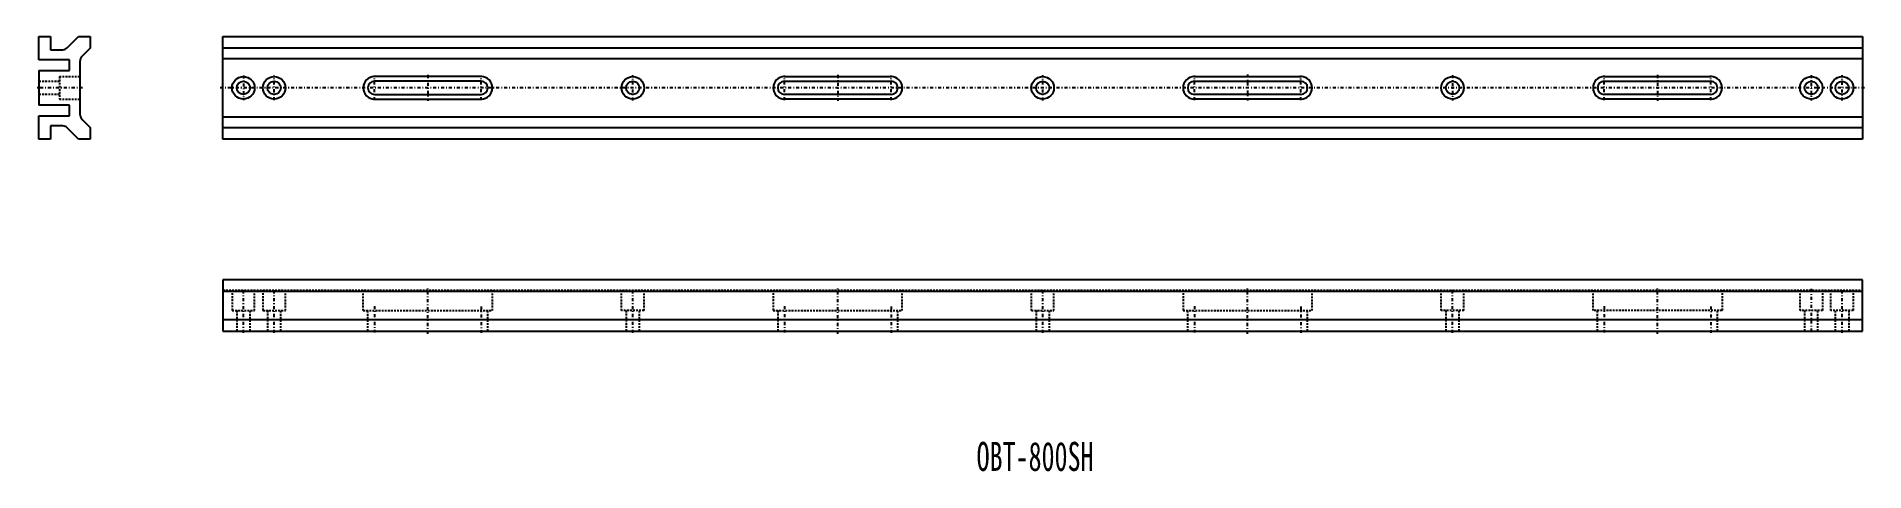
# Model space of a CAD drawing. Extents: x 102 to 994, y 21 to 233.
import ezdxf
from ezdxf.enums import TextEntityAlignment as Align

# ---------------------------------------------------------------- set-up
doc = ezdxf.new("R2010")
doc.units = 0
doc.header["$MEASUREMENT"] = 0
doc.linetypes.add('JIS_DASHDOT', pattern=[7.7, 3, -2, 0.7, -2])
doc.linetypes.add('JIS_HIDDEN', pattern=[5, 3, -2])
for name, color, linetype in [('外形線', 7, 'CONTINUOUS'), ('寸法線', 3, 'CONTINUOUS'), ('軸線', 6, 'JIS_DASHDOT'), ('隠れ線', 3, 'JIS_HIDDEN')]:
    doc.layers.add(name, color=color, linetype=linetype)
doc.styles.add('PROFI_STYLE', font='MS Gothic.ttf')

msp = doc.modelspace()

# ---------------------------------------------------------------- linework, layer by layer
at = {"layer": '外形線'}
for p, q in [((103.13, 221.97), (103.13, 233.37)), ((103.13, 233.37), (108.83, 233.37)), ((108.83, 233.37), (108.83, 226.97)), ((116.95, 227.85), (122.47, 233.37)), ((122.47, 233.37), (128.13, 233.37)), ((128.13, 233.37), (128.13, 227.72)), ((192.88, 233.37), (992.88, 233.37)), ((192.88, 183.37), (192.88, 233.37)), ((992.88, 233.37), (992.88, 183.37)), ((108.83, 226.97), (114.83, 226.97)), ((128.13, 227.72), (124.24, 223.83)), ((992.88, 227.76), (192.88, 227.76)), ((118.13, 221.97), (103.13, 221.97)), ((103.13, 216.87), (118.13, 216.87)), ((103.23, 199.87), (103.23, 216.87)), ((118.13, 216.87), (118.13, 221.97)), ((123.13, 221.14), (123.13, 195.6)), ((192.88, 222.64), (992.88, 222.64)), ((318.88, 213.87), (266.88, 213.87)), ((318.88, 211.62), (266.88, 211.62)), ((266.88, 205.12), (318.88, 205.12)), ((466.88, 213.87), (518.88, 213.87)), ((466.88, 211.62), (518.88, 211.62)), ((518.88, 205.12), (466.88, 205.12)), ((666.88, 213.87), (718.88, 213.87)), ((666.88, 211.62), (718.88, 211.62)), ((718.88, 205.12), (666.88, 205.12)), ((866.88, 213.87), (918.88, 213.87)), ((866.88, 211.62), (918.88, 211.62)), ((918.88, 205.12), (866.88, 205.12)), ((118.13, 199.87), (103.13, 199.87)), ((118.13, 194.77), (118.13, 199.87)), ((266.88, 202.87), (318.88, 202.87)), ((518.88, 202.87), (466.88, 202.87)), ((718.88, 202.87), (666.88, 202.87)), ((918.88, 202.87), (866.88, 202.87)), ((103.13, 194.77), (118.13, 194.77)), ((103.13, 183.37), (103.13, 194.77)), ((114.83, 189.77), (108.83, 189.77)), ((108.83, 189.77), (108.83, 183.37)), ((122.47, 183.37), (116.95, 188.89)), ((124.24, 192.92), (128.13, 189.03)), ((128.13, 189.03), (128.13, 183.37)), ((992.88, 194.11), (192.88, 194.11)), ((192.88, 188.99), (992.88, 188.99)), ((108.83, 183.37), (103.13, 183.37)), ((128.13, 183.37), (122.47, 183.37)), ((992.88, 183.37), (192.88, 183.37)), ((992.88, 114.72), (192.88, 114.72)), ((192.88, 114.72), (192.88, 89.72)), ((992.88, 109), (192.88, 109)), ((992.88, 89.72), (992.88, 114.72)), ((192.88, 95.42), (992.88, 95.42)), ((192.88, 89.72), (992.88, 89.72))]:
    msp.add_line(p, q, dxfattribs=at)
for centre, radius in [((202.88, 208.37), 5.5), ((202.88, 208.37), 3.25), ((217.88, 208.37), 5.5), ((217.88, 208.37), 3.25), ((392.88, 208.37), 5.5), ((392.88, 208.37), 3.25), ((592.88, 208.37), 5.5), ((592.88, 208.37), 3.25), ((792.88, 208.37), 5.5), ((792.88, 208.37), 3.25), ((967.88, 208.37), 5.5), ((967.88, 208.37), 3.25), ((982.88, 208.37), 5.5), ((982.88, 208.37), 3.25)]:
    msp.add_circle(centre, radius, dxfattribs=at)
for centre, radius, start, end in [((114.83, 229.97), 3, 270, 315), ((126.93, 221.14), 3.8, 135, 180), ((266.88, 208.37), 5.5, 90, 270), ((266.88, 208.37), 3.25, 90, 270), ((318.88, 208.37), 5.5, 270, 90), ((318.88, 208.37), 3.25, 270, 90), ((466.88, 208.37), 5.5, 90, 270), ((466.88, 208.37), 3.25, 90, 270), ((518.88, 208.37), 5.5, 270, 90), ((518.88, 208.37), 3.25, 270, 90), ((666.88, 208.37), 5.5, 90, 270), ((666.88, 208.37), 3.25, 90, 270), ((718.88, 208.37), 5.5, 270, 90), ((718.88, 208.37), 3.25, 270, 90), ((866.88, 208.37), 5.5, 90, 270), ((866.88, 208.37), 3.25, 90, 270), ((918.88, 208.37), 5.5, 270, 90), ((918.88, 208.37), 3.25, 270, 90), ((114.83, 186.77), 3, 45, 90), ((126.93, 195.6), 3.8, 180, 225)]:
    msp.add_arc(centre, radius, start, end, dxfattribs=at)
at = {"layer": '軸線', "ltscale": 0.5}
for p, q in [((202.88, 214.38), (202.88, 202.36)), ((217.88, 202.32), (217.88, 214.42)), ((266.88, 202.34), (266.88, 214.41)), ((292.88, 214.65), (292.88, 202.09)), ((318.88, 202.37), (318.88, 214.38)), ((392.88, 202.22), (392.88, 214.53)), ((466.88, 202.34), (466.88, 214.41)), ((492.88, 214.65), (492.88, 202.09)), ((518.88, 202.37), (518.88, 214.38)), ((592.88, 202.22), (592.88, 214.52)), ((666.88, 202.34), (666.88, 214.41)), ((692.88, 214.83), (692.88, 202.26)), ((718.88, 202.3), (718.88, 214.31)), ((792.88, 214.55), (792.88, 202.2)), ((866.88, 202.34), (866.88, 214.41)), ((892.88, 214.65), (892.88, 202.09)), ((918.88, 202.37), (918.88, 214.38)), ((967.88, 214.59), (967.88, 202.15)), ((982.88, 202.19), (982.88, 214.56)), ((124.45, 208.37), (101.98, 208.37)), ((993.82, 208.37), (191.26, 208.37)), ((202.88, 88.87), (202.88, 110.48)), ((217.88, 88.87), (217.88, 110.48)), ((292.88, 88.34), (292.88, 110.59)), ((392.88, 88.87), (392.88, 110.48)), ((492.88, 88.34), (492.88, 110.59)), ((592.88, 88.87), (592.88, 110.48)), ((692.88, 88.34), (692.88, 110.59)), ((792.88, 88.87), (792.88, 110.48)), ((892.88, 88.34), (892.88, 110.59)), ((967.88, 110.24), (967.88, 88.94)), ((982.88, 88.87), (982.88, 110.48)), ((266.88, 101.87), (266.88, 88.96)), ((318.88, 101.73), (318.88, 88.8)), ((466.88, 101.87), (466.88, 88.96)), ((518.88, 101.73), (518.88, 88.8)), ((666.88, 101.87), (666.88, 88.96)), ((718.88, 101.73), (718.88, 88.8)), ((866.88, 101.87), (866.88, 88.96)), ((918.88, 101.73), (918.88, 88.8))]:
    msp.add_line(p, q, dxfattribs=at)
at = {"layer": '隠れ線', "ltscale": 0.3}
for p, q in [((103.23, 211.62), (113.13, 211.62)), ((113.13, 205.12), (103.23, 205.12)), ((113.13, 213.87), (113.13, 202.87)), ((113.13, 213.87), (123.13, 213.87)), ((113.13, 202.87), (123.13, 202.87)), ((192.88, 109.72), (992.88, 109.72)), ((197.38, 109.72), (197.38, 99.72)), ((208.38, 99.72), (208.38, 109.72)), ((212.38, 109.72), (212.38, 99.72)), ((223.38, 99.72), (223.38, 109.72)), ((261.38, 99.72), (261.38, 109.72)), ((324.38, 99.72), (324.38, 109.72)), ((387.38, 99.72), (387.38, 109.72)), ((398.38, 99.72), (398.38, 109.72)), ((461.38, 109.72), (461.38, 99.72)), ((524.38, 99.72), (524.38, 109.72)), ((587.38, 99.72), (587.38, 109.72)), ((598.38, 99.72), (598.38, 109.72)), ((661.38, 109.72), (661.38, 99.72)), ((724.38, 99.72), (724.38, 109.72)), ((787.38, 99.72), (787.38, 109.72)), ((798.38, 99.72), (798.38, 109.72)), ((861.38, 99.72), (861.38, 109.72)), ((924.38, 109.72), (924.38, 99.72)), ((962.38, 99.72), (962.38, 109.72)), ((973.38, 109.72), (973.38, 99.72)), ((977.38, 99.72), (977.38, 109.72)), ((988.38, 109.72), (988.38, 99.72)), ((197.38, 99.72), (208.38, 99.72)), ((199.63, 99.72), (199.63, 89.72)), ((206.13, 89.72), (206.13, 99.72)), ((212.38, 99.72), (223.38, 99.72)), ((214.63, 99.72), (214.63, 89.72)), ((221.13, 89.72), (221.13, 99.72)), ((261.38, 99.72), (324.38, 99.72)), ((263.63, 89.72), (263.63, 99.72)), ((322.13, 89.72), (322.13, 99.72)), ((398.38, 99.72), (387.38, 99.72)), ((389.63, 99.72), (389.63, 89.72)), ((396.13, 89.72), (396.13, 99.72)), ((461.38, 99.72), (524.38, 99.72)), ((463.63, 99.72), (463.63, 89.72)), ((522.13, 89.72), (522.13, 99.72)), ((587.38, 99.72), (598.38, 99.72)), ((589.63, 99.72), (589.63, 89.72)), ((596.13, 89.72), (596.13, 99.72)), ((661.38, 99.72), (724.38, 99.72)), ((663.63, 89.72), (663.63, 99.72)), ((722.13, 89.72), (722.13, 99.72)), ((798.38, 99.72), (787.38, 99.72)), ((789.63, 99.72), (789.63, 89.72)), ((796.13, 89.72), (796.13, 99.72)), ((924.38, 99.72), (861.38, 99.72)), ((863.63, 89.72), (863.63, 99.72)), ((922.13, 89.72), (922.13, 99.72)), ((973.38, 99.72), (962.38, 99.72)), ((964.63, 99.72), (964.63, 89.72)), ((971.13, 89.72), (971.13, 99.72)), ((988.38, 99.72), (977.38, 99.72)), ((979.63, 89.72), (979.63, 99.72)), ((986.13, 99.72), (986.13, 89.72))]:
    msp.add_line(p, q, dxfattribs=at)

# ---------------------------------------------------------------- texts
at = {"layer": '寸法線', "style": 'PROFI_STYLE', "width": 0.688262}
msp.add_text('OBT-800SH', height=14.176, dxfattribs=at).set_placement((560.63, 21.48), (617.69, 21.48), align=Align.FIT)

doc.saveas('drawing.dxf')
